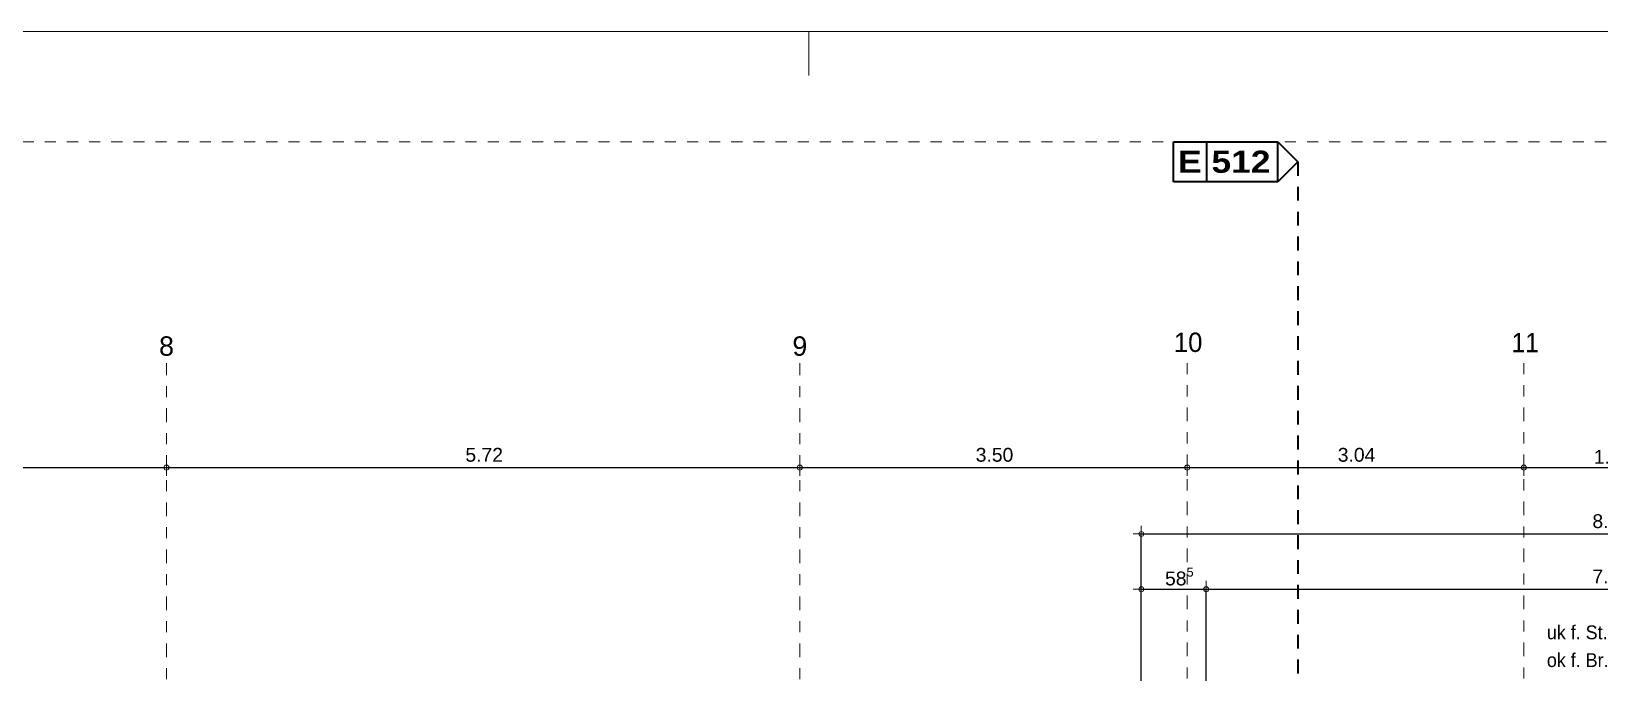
# Model space of a CAD drawing. Header units: metres. Extents: x -94.5 to -10.5, y 121.5 to 156.5.
# Drawn here: x -38.48 to -24.32, y 150.7 to 156.5 of the extents above; entities that cross this region are included whole.
import ezdxf

# ---------------------------------------------------------------- set-up
doc = ezdxf.new("R2010")
doc.units = ezdxf.units.M
doc.header["$PDMODE"] = 65
for name, pattern in [('AUSGEZOGEN', [0]), ('GETRENNT2_S10', [0.255, 0.125, -0.065, 0, -0.065]), ('STRICHLINIE_S4', [0.165, 0.125, -0.04]), ('VERDECKT2_S2', [0.09, 0.05, -0.04])]:
    doc.linetypes.add(name, pattern=pattern)
for name, color, linetype, lineweight in [('XR$1$Bauachsen_grob', 7, 'GETRENNT2_S10', 13), ('XR$1$Hilfskonstruktion', 5, 'VERDECKT2_S2', 13), ('XR$1$Plankopf', 7, 'AUSGEZOGEN', 13), ('XR$1$Schnittbegrenzung', 7, 'AUSGEZOGEN', 13), ('XR$1$Text_Koten', 7, 'AUSGEZOGEN', 25), ('XR$1$Werkplan-_Ausfuehrungsmasse', 7, 'AUSGEZOGEN', 13)]:
    doc.layers.add(name, color=color, linetype=linetype, lineweight=lineweight)
doc.styles.add('ARIAL', font='ARIAL.TTF')
doc.styles.add('Arial_Black', font='ariblk.ttf')
doc.dimstyles.new('_DIMSTYLE_29', dxfattribs={"dimtxt": 0.125, "dimasz": 0.15, "dimexe": 0, "dimexo": 1e-06, "dimgap": 0.0625, "dimtad": 2, "dimrnd": 0.005, "dimzin": 4, "dimdsep": 46, "dimtxsty": 'ARIAL', "dimblk1": 'ALL_ML_KREIS', "dimblk2": 'ALL_ML_KREIS', "dimsah": 1, "dimcen": 0, "dimse1": 1, "dimse2": 1, "dimclrd": 256, "dimclre": 256, "dimclrt": 256, "dimadec": 0, "dimazin": 0, "dimtfac": 1, "dimtdec": 0, "dimtix": 1, "dimtmove": 2, "dimatfit": 3, "dimfxl": 0, "dimtzin": 0, "dimlwd": 0, "dimlwe": -1, "dimarcsym": 0})
doc.dimstyles.new('_DIMSTYLE_3', dxfattribs={"dimtxt": 0.125, "dimasz": 0.15, "dimexe": 0, "dimexo": 0, "dimgap": 0.0625, "dimtad": 2, "dimrnd": 0.005, "dimzin": 4, "dimdsep": 46, "dimtxsty": 'ARIAL', "dimblk1": 'ALL_ML_KREIS', "dimblk2": 'ALL_ML_KREIS', "dimsah": 1, "dimcen": 0, "dimclrd": 256, "dimclre": 256, "dimclrt": 256, "dimadec": 0, "dimazin": 0, "dimtfac": 1, "dimtdec": 0, "dimtix": 1, "dimtmove": 2, "dimatfit": 3, "dimfxl": 0, "dimtzin": 0, "dimlwd": 0, "dimlwe": -1, "dimarcsym": 0})
doc.dimstyles.new('_DIMSTYLE_30', dxfattribs={"dimtxt": 0.125, "dimasz": 0.15, "dimexe": 0, "dimexo": 1e-06, "dimgap": 0.0625, "dimtad": 2, "dimdec": 3, "dimrnd": 0.005, "dimzin": 4, "dimdsep": 46, "dimtxsty": 'ARIAL', "dimblk1": 'ALL_ML_KREIS', "dimblk2": 'ALL_ML_KREIS', "dimsah": 1, "dimcen": 0, "dimse1": 1, "dimse2": 1, "dimclrd": 256, "dimclre": 256, "dimclrt": 256, "dimadec": 0, "dimazin": 0, "dimtfac": 1, "dimtdec": 0, "dimtix": 1, "dimtmove": 2, "dimatfit": 3, "dimfxl": 0, "dimtzin": 0, "dimlwd": 0, "dimlwe": -1, "dimarcsym": 0})
doc.dimstyles.new('_DIMSTYLE_9', dxfattribs={"dimtxt": 0.125, "dimasz": 0.15, "dimexe": 0, "dimexo": 0, "dimgap": 0.0625, "dimtad": 2, "dimdec": 1, "dimlfac": 100, "dimrnd": 0.5, "dimzin": 4, "dimdsep": 46, "dimtxsty": 'ARIAL', "dimblk1": 'ALL_ML_KREIS', "dimblk2": 'ALL_ML_KREIS', "dimsah": 1, "dimcen": 0, "dimclrd": 256, "dimclre": 256, "dimclrt": 256, "dimadec": 0, "dimazin": 0, "dimtfac": 1, "dimtdec": 0, "dimtix": 1, "dimtmove": 2, "dimatfit": 3, "dimfxl": 0, "dimtzin": 0, "dimlwd": 0, "dimlwe": -1, "dimarcsym": 0})

# ---------------------------------------------------------------- blocks, each defined once
blk = doc.blocks.new('ALL_ML_KREIS')
at = {"color": 0, "linetype": 'ByBlock', "lineweight": -2}
for p, q in [((-1, 0), (0.5, 0)), ((0, -0.5), (0, 0.5))]:
    blk.add_line(p, q, dxfattribs=at)
blk.add_circle((0, 0), 0.15, dxfattribs=at)
blk = doc.blocks.new('*D26')
at = {"layer": 'DEFPOINTS'}
for p in [(-28.458, 151.958), (-28.458, 149.458), (-19.988, 149.458)]:
    blk.add_point(p, dxfattribs=at)
at = {"layer": 'XR$1$Werkplan-_Ausfuehrungsmasse', "lineweight": -2}
for p, q in [((-28.458, 149.908), (-28.458, 151.958)), ((-28.458, 151.958), (-19.988, 151.958)), ((-19.988, 149.908), (-19.988, 151.958))]:
    blk.add_line(p, q, dxfattribs=at)
at = {"layer": 'XR$1$Werkplan-_Ausfuehrungsmasse', "xscale": 0.15, "yscale": 0.15, "zscale": 0.15, "rotation": 180}
blk.add_blockref('ALL_ML_KREIS', (-28.458, 151.958), dxfattribs=at)
at = {"layer": 'XR$1$Werkplan-_Ausfuehrungsmasse', "xscale": 0.15, "yscale": 0.15, "zscale": 0.15}
blk.add_blockref('ALL_ML_KREIS', (-19.988, 151.958), dxfattribs=at)
at = {"layer": 'XR$1$Werkplan-_Ausfuehrungsmasse', "insert": (-24.214, 152.073), "char_height": 0.125, "width": 0.5, "attachment_point": 5, "style": 'ARIAL'}
blk.add_mtext('\\A1;{\\A1;{8.47\\H0.082500;\\S^ ;}}', dxfattribs=at)
blk = doc.blocks.new('*D168')
at = {"layer": 'DEFPOINTS'}
for p in [(-28.458, 151.458), (-28.458, 149.458), (-27.873, 149.458)]:
    blk.add_point(p, dxfattribs=at)
at = {"layer": 'XR$1$Werkplan-_Ausfuehrungsmasse', "lineweight": -2}
for p, q in [((-28.458, 151.458), (-28.458, 151.458)), ((-28.458, 151.458), (-27.873, 151.458)), ((-27.873, 150.458), (-27.873, 151.458))]:
    blk.add_line(p, q, dxfattribs=at)
at = {"layer": 'XR$1$Werkplan-_Ausfuehrungsmasse', "xscale": 0.15, "yscale": 0.15, "zscale": 0.15, "rotation": 180}
blk.add_blockref('ALL_ML_KREIS', (-28.458, 151.458), dxfattribs=at)
at = {"layer": 'XR$1$Werkplan-_Ausfuehrungsmasse', "xscale": 0.15, "yscale": 0.15, "zscale": 0.15}
blk.add_blockref('ALL_ML_KREIS', (-27.873, 151.458), dxfattribs=at)
at = {"layer": 'XR$1$Werkplan-_Ausfuehrungsmasse', "insert": (-28.115, 151.573), "char_height": 0.125, "width": 0.5, "attachment_point": 5, "style": 'ARIAL'}
blk.add_mtext('\\A1;{\\A1;{58\\H0.082500;\\S5^ ;}}', dxfattribs=at)
blk = doc.blocks.new('*D169')
at = {"layer": 'DEFPOINTS'}
for p in [(-27.873, 151.458), (-27.873, 149.458), (-20.573, 149.458)]:
    blk.add_point(p, dxfattribs=at)
at = {"layer": 'XR$1$Werkplan-_Ausfuehrungsmasse', "lineweight": -2}
for p, q in [((-27.873, 150.458), (-27.873, 151.458)), ((-27.873, 151.458), (-20.573, 151.458)), ((-20.573, 150.458), (-20.573, 151.458))]:
    blk.add_line(p, q, dxfattribs=at)
at = {"layer": 'XR$1$Werkplan-_Ausfuehrungsmasse', "xscale": 0.15, "yscale": 0.15, "zscale": 0.15, "rotation": 180}
blk.add_blockref('ALL_ML_KREIS', (-27.873, 151.458), dxfattribs=at)
at = {"layer": 'XR$1$Werkplan-_Ausfuehrungsmasse', "xscale": 0.15, "yscale": 0.15, "zscale": 0.15}
blk.add_blockref('ALL_ML_KREIS', (-20.573, 151.458), dxfattribs=at)
at = {"layer": 'XR$1$Werkplan-_Ausfuehrungsmasse', "insert": (-24.214, 151.573), "char_height": 0.125, "width": 0.5, "attachment_point": 5, "style": 'ARIAL'}
blk.add_mtext('\\A1;{\\A1;{7.30\\H0.082500;\\S^ ;}}', dxfattribs=at)
blk = doc.blocks.new('*D393')
at = {"layer": 'DEFPOINTS'}
for p in [(-42.983, 153.502), (-37.263, 153.502), (-42.983, 152.558)]:
    blk.add_point(p, dxfattribs=at)
at = {"layer": 'XR$1$Werkplan-_Ausfuehrungsmasse', "lineweight": -2}
blk.add_line((-42.983, 152.558), (-37.263, 152.558), dxfattribs=at)
at = {"layer": 'XR$1$Werkplan-_Ausfuehrungsmasse', "xscale": 0.15, "yscale": 0.15, "zscale": 0.15, "rotation": 180}
blk.add_blockref('ALL_ML_KREIS', (-42.983, 152.558), dxfattribs=at)
at = {"layer": 'XR$1$Werkplan-_Ausfuehrungsmasse', "xscale": 0.15, "yscale": 0.15, "zscale": 0.15}
blk.add_blockref('ALL_ML_KREIS', (-37.263, 152.558), dxfattribs=at)
at = {"layer": 'XR$1$Werkplan-_Ausfuehrungsmasse', "insert": (-40.113, 152.673), "char_height": 0.125, "width": 0.5, "attachment_point": 5, "style": 'ARIAL'}
blk.add_mtext('\\A1;{\\A1;{5.72\\H0.082500;\\S^ ;}}', dxfattribs=at)
blk = doc.blocks.new('*D394')
at = {"layer": 'DEFPOINTS'}
for p in [(-37.263, 153.502), (-31.543, 153.502), (-37.263, 152.558)]:
    blk.add_point(p, dxfattribs=at)
at = {"layer": 'XR$1$Werkplan-_Ausfuehrungsmasse', "lineweight": -2}
blk.add_line((-37.263, 152.558), (-31.543, 152.558), dxfattribs=at)
at = {"layer": 'XR$1$Werkplan-_Ausfuehrungsmasse', "xscale": 0.15, "yscale": 0.15, "zscale": 0.15, "rotation": 180}
blk.add_blockref('ALL_ML_KREIS', (-37.263, 152.558), dxfattribs=at)
at = {"layer": 'XR$1$Werkplan-_Ausfuehrungsmasse', "xscale": 0.15, "yscale": 0.15, "zscale": 0.15}
blk.add_blockref('ALL_ML_KREIS', (-31.543, 152.558), dxfattribs=at)
at = {"layer": 'XR$1$Werkplan-_Ausfuehrungsmasse', "insert": (-34.393, 152.673), "char_height": 0.125, "width": 0.5, "attachment_point": 5, "style": 'ARIAL'}
blk.add_mtext('\\A1;{\\A1;{5.72\\H0.082500;\\S^ ;}}', dxfattribs=at)
blk = doc.blocks.new('*D395')
at = {"layer": 'DEFPOINTS'}
for p in [(-31.543, 153.502), (-28.043, 153.502), (-31.543, 152.558)]:
    blk.add_point(p, dxfattribs=at)
at = {"layer": 'XR$1$Werkplan-_Ausfuehrungsmasse', "lineweight": -2}
blk.add_line((-31.543, 152.558), (-28.043, 152.558), dxfattribs=at)
at = {"layer": 'XR$1$Werkplan-_Ausfuehrungsmasse', "xscale": 0.15, "yscale": 0.15, "zscale": 0.15, "rotation": 180}
blk.add_blockref('ALL_ML_KREIS', (-31.543, 152.558), dxfattribs=at)
at = {"layer": 'XR$1$Werkplan-_Ausfuehrungsmasse', "xscale": 0.15, "yscale": 0.15, "zscale": 0.15}
blk.add_blockref('ALL_ML_KREIS', (-28.043, 152.558), dxfattribs=at)
at = {"layer": 'XR$1$Werkplan-_Ausfuehrungsmasse', "insert": (-29.784, 152.673), "char_height": 0.125, "width": 0.5, "attachment_point": 5, "style": 'ARIAL'}
blk.add_mtext('\\A1;{\\A1;{3.50\\H0.082500;\\S^ ;}}', dxfattribs=at)
blk = doc.blocks.new('*D396')
at = {"layer": 'DEFPOINTS'}
for p in [(-28.043, 153.502), (-25.004, 153.502), (-28.043, 152.558)]:
    blk.add_point(p, dxfattribs=at)
at = {"layer": 'XR$1$Werkplan-_Ausfuehrungsmasse', "lineweight": -2}
blk.add_line((-28.043, 152.558), (-25.004, 152.558), dxfattribs=at)
at = {"layer": 'XR$1$Werkplan-_Ausfuehrungsmasse', "xscale": 0.15, "yscale": 0.15, "zscale": 0.15, "rotation": 180}
blk.add_blockref('ALL_ML_KREIS', (-28.043, 152.558), dxfattribs=at)
at = {"layer": 'XR$1$Werkplan-_Ausfuehrungsmasse', "xscale": 0.15, "yscale": 0.15, "zscale": 0.15}
blk.add_blockref('ALL_ML_KREIS', (-25.004, 152.558), dxfattribs=at)
at = {"layer": 'XR$1$Werkplan-_Ausfuehrungsmasse', "insert": (-26.514, 152.673), "char_height": 0.125, "width": 0.5, "attachment_point": 5, "style": 'ARIAL'}
blk.add_mtext('\\A1;{\\A1;{3.04\\H0.082500;\\S^ ;}}', dxfattribs=at)
blk = doc.blocks.new('*D397')
at = {"layer": 'DEFPOINTS'}
for p in [(-25.004, 153.502), (-23.377, 153.502), (-25.004, 152.558)]:
    blk.add_point(p, dxfattribs=at)
at = {"layer": 'XR$1$Werkplan-_Ausfuehrungsmasse', "lineweight": -2}
blk.add_line((-25.004, 152.558), (-23.377, 152.558), dxfattribs=at)
at = {"layer": 'XR$1$Werkplan-_Ausfuehrungsmasse', "xscale": 0.15, "yscale": 0.15, "zscale": 0.15, "rotation": 180}
blk.add_blockref('ALL_ML_KREIS', (-25.004, 152.558), dxfattribs=at)
at = {"layer": 'XR$1$Werkplan-_Ausfuehrungsmasse', "xscale": 0.15, "yscale": 0.15, "zscale": 0.15}
blk.add_blockref('ALL_ML_KREIS', (-23.377, 152.558), dxfattribs=at)
at = {"layer": 'XR$1$Werkplan-_Ausfuehrungsmasse', "insert": (-24.169, 152.673), "char_height": 0.125, "width": 0.625, "attachment_point": 5, "style": 'ARIAL'}
blk.add_mtext('\\A1;{\\A1;{1.62\\H0.082500;\\S5^ ;}}', dxfattribs=at)
blk = doc.blocks.new('COMPLEXOBJECT_7')
at = {"layer": 'XR$1$Bauachsen_grob', "color": 8}
for p, q in [((-37.263, 130.869), (-37.263, 153.502)), ((-31.543, 130.869), (-31.543, 153.502)), ((-28.043, 124.502), (-28.043, 153.502)), ((-25.004, 124.502), (-25.004, 153.502))]:
    blk.add_line(p, q, dxfattribs=at)
at = {"layer": 'XR$1$Bauachsen_grob', "color": 8, "char_height": 0.175, "attachment_point": 9, "style": 'ARIAL'}
for s, insert, width in [('\\W0.99;8', (-37.195, 153.567), 0.22374), ('\\W0.99;9', (-31.475, 153.567), 0.22374), ('\\W0.95;10', (-27.906, 153.601), 0.35755), ('\\W0.91;11', (-24.867, 153.601), 0.35382)]:
    blk.add_mtext(s, dxfattribs=dict(at, insert=insert, width=width))
blk = doc.blocks.new('COMPLEXOBJECT_11')
at = {"layer": 'XR$1$Schnittbegrenzung', "color": 12, "lineweight": 35}
for p, q in [((-28.167, 155.502), (-27.225, 155.502)), ((-28.167, 155.142), (-28.167, 155.502)), ((-27.865, 155.142), (-27.865, 155.502)), ((-27.225, 155.502), (-27.045, 155.322)), ((-27.225, 155.142), (-27.225, 155.502)), ((-27.045, 155.322), (-27.225, 155.142)), ((-27.225, 155.142), (-28.167, 155.142)), ((-27.225, 155.142), (-28.167, 155.142))]:
    blk.add_line(p, q, dxfattribs=at)
at = {"layer": 'XR$1$Schnittbegrenzung', "color": 12, "linetype": 'STRICHLINIE_S4', "lineweight": 35}
blk.add_line((-27.045, 155.322), (-27.045, 122.682), dxfattribs=at)
at = {"layer": 'XR$1$Schnittbegrenzung', "color": 12, "lineweight": 35, "insert": (-28.127, 155.322), "char_height": 0.2, "width": 0.95667, "attachment_point": 4, "style": 'Arial_Black'}
blk.add_mtext('E\\~512', dxfattribs=at)

msp = doc.modelspace()

# ---------------------------------------------------------------- linework, layer by layer
at = {"layer": 'XR$1$Hilfskonstruktion'}
msp.add_line((-11.4611, 155.5024), (-82.9611, 155.5024), dxfattribs=at)
at = {"layer": 'XR$1$Plankopf'}
for p, q in [((-94.4611, 156.5024), (-10.4611, 156.5024)), ((-31.4611, 156.5024), (-31.4611, 156.1024))]:
    msp.add_line(p, q, dxfattribs=at)

# ---------------------------------------------------------------- block references
at = {"layer": 'XR$1$Bauachsen_grob', "color": 8}
msp.add_blockref('COMPLEXOBJECT_7', (0, 0), dxfattribs=at)
at = {"layer": 'XR$1$Schnittbegrenzung', "color": 12, "linetype": 'STRICHLINIE_S4', "lineweight": 35}
msp.add_blockref('COMPLEXOBJECT_11', (0, 0), dxfattribs=at)

# ---------------------------------------------------------------- texts
at = {"layer": 'XR$1$Text_Koten', "insert": (-24.7954, 151.1311), "char_height": 0.125, "width": 1.272987, "attachment_point": 1, "line_spacing_factor": 1.204819, "style": 'ARIAL'}
msp.add_mtext('{\\fArial|i0|b0;\\H0.125000;\\W0.925926;\\C12;uk f. St. : +5.25}\\P{\\fArial|i0|b0;\\H0.125000;\\W0.925926;\\C12;ok f. Br. : +3.76}\\P', dxfattribs=at)

# ---------------------------------------------------------------- dimensions: what is measured, and where the dimension line sits
at = {"layer": 'XR$1$Werkplan-_Ausfuehrungsmasse'}
for base, p1, p2, dimstyle, picture, middle in [((-37.2631, 152.558), (-42.9831, 153.5024), (-37.2631, 153.5024), '_DIMSTYLE_29', '*D393', (-40.1134, 152.6727)), ((-31.5431, 152.558), (-37.2631, 153.5024), (-31.5431, 153.5024), '_DIMSTYLE_29', '*D394', (-34.3934, 152.6727)), ((-28.0431, 152.558), (-31.5431, 153.5024), (-28.0431, 153.5024), '_DIMSTYLE_29', '*D395', (-29.7839, 152.6728)), ((-25.0041, 152.558), (-28.0431, 153.5024), (-25.0041, 153.5024), '_DIMSTYLE_29', '*D396', (-26.5143, 152.6728)), ((-23.3771, 152.558), (-25.0041, 153.5024), (-23.3771, 153.5024), '_DIMSTYLE_30', '*D397', (-24.1688, 152.6727)), ((-19.9881, 151.958), (-28.4581, 149.908), (-19.9881, 149.908), '_DIMSTYLE_3', '*D26', (-24.2141, 152.0727)), ((-27.8731, 151.458), (-28.4581, 151.458), (-27.8731, 150.458), '_DIMSTYLE_9', '*D168', (-28.1148, 151.5727)), ((-20.5731, 151.458), (-27.8731, 150.458), (-20.5731, 150.458), '_DIMSTYLE_3', '*D169', (-24.2139, 151.5728))]:
    dim = msp.add_linear_dim(base=base, p1=p1, p2=p2, dimstyle=dimstyle, override={"dimpost": '<>', "dimclrd": 256, "dimclre": 256, "dimclrt": 256, "dimlwd": 0, "dimlwe": 65535}, dxfattribs=at)
    dim.commit()
    dim.dimension.update_dxf_attribs({"geometry": picture, "text_midpoint": middle, "dimtype": 160})

doc.saveas('drawing.dxf')
